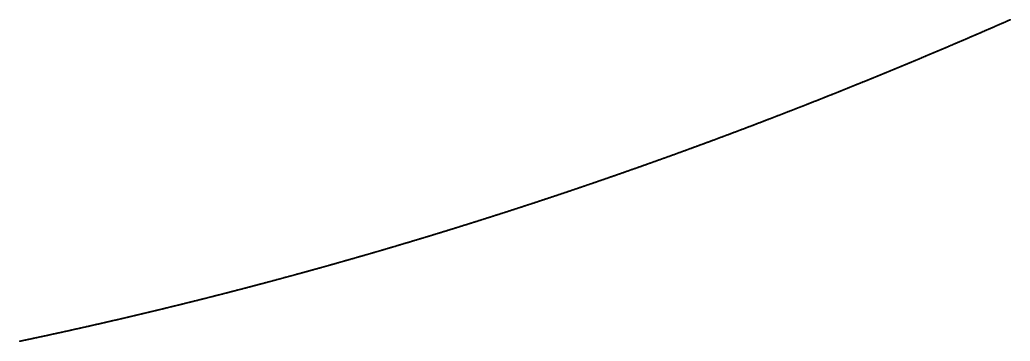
# Model space of a CAD drawing. Header units: metres. Extents: x 0 to 360, y 0 to 49.
# Drawn here: x 90 to 112.49, y 2.52 to 9.83 of the extents above; entities that cross this region are included whole.
import ezdxf

# ---------------------------------------------------------------- set-up
doc = ezdxf.new("R2010")
doc.units = ezdxf.units.M

msp = doc.modelspace()

# ---------------------------------------------------------------- linework, layer by layer
for p in [(112.133, 9.674), (112.142, 9.678), (112.151, 9.682), (112.16, 9.686), (112.169, 9.69), (112.178, 9.694), (112.187, 9.698), (112.196, 9.702), (112.205, 9.706), (112.213, 9.709), (112.222, 9.713), (112.231, 9.717), (112.24, 9.721), (112.249, 9.725), (112.258, 9.729), (112.267, 9.733), (112.276, 9.737), (112.285, 9.741), (112.294, 9.745), (112.303, 9.749), (112.312, 9.753), (112.321, 9.757), (112.33, 9.76), (112.339, 9.764), (112.348, 9.768), (112.357, 9.772), (112.366, 9.776), (112.375, 9.78), (112.384, 9.784), (112.393, 9.788), (112.402, 9.792), (112.411, 9.796), (112.419, 9.8), (112.428, 9.804), (112.437, 9.808), (112.446, 9.812), (112.455, 9.816), (112.464, 9.819), (112.473, 9.823), (112.482, 9.827), (112.491, 9.831), (111.611, 9.448), (111.62, 9.452), (111.629, 9.455), (111.638, 9.459), (111.647, 9.463), (111.656, 9.467), (111.665, 9.471), (111.674, 9.475), (111.683, 9.479), (111.692, 9.483), (111.701, 9.487), (111.71, 9.49), (111.719, 9.494), (111.728, 9.498), (111.737, 9.502), (111.746, 9.506), (111.755, 9.51), (111.764, 9.514), (111.773, 9.518), (111.782, 9.522), (111.791, 9.526), (111.8, 9.529), (111.809, 9.533), (111.818, 9.537), (111.827, 9.541), (111.836, 9.545), (111.845, 9.549), (111.854, 9.553), (111.863, 9.557), (111.872, 9.561), (111.881, 9.565), (111.89, 9.568), (111.899, 9.572), (111.908, 9.576), (111.917, 9.58), (111.926, 9.584), (111.935, 9.588), (111.944, 9.592), (111.953, 9.596), (111.962, 9.6), (111.971, 9.604), (111.98, 9.608), (111.989, 9.611), (111.998, 9.615), (112.007, 9.619), (112.016, 9.623), (112.025, 9.627), (112.034, 9.631), (112.043, 9.635), (112.052, 9.639), (112.061, 9.643), (112.07, 9.647), (112.079, 9.651), (112.088, 9.655), (112.097, 9.658), (112.106, 9.662), (112.115, 9.666), (112.124, 9.67), (111.087, 9.223), (111.096, 9.227), (111.105, 9.23), (111.114, 9.234), (111.123, 9.238), (111.132, 9.242), (111.141, 9.246), (111.15, 9.25), (111.159, 9.254), (111.168, 9.257), (111.177, 9.261), (111.186, 9.265), (111.195, 9.269), (111.204, 9.273), (111.213, 9.277), (111.223, 9.281), (111.232, 9.285), (111.241, 9.288), (111.25, 9.292), (111.259, 9.296), (111.268, 9.3), (111.277, 9.304), (111.286, 9.308), (111.295, 9.312), (111.304, 9.316), (111.313, 9.319), (111.322, 9.323), (111.331, 9.327), (111.34, 9.331), (111.349, 9.335), (111.358, 9.339), (111.367, 9.343), (111.376, 9.347), (111.385, 9.35), (111.394, 9.354), (111.403, 9.358), (111.412, 9.362), (111.421, 9.366), (111.431, 9.37), (111.44, 9.374), (111.449, 9.378), (111.458, 9.382), (111.467, 9.385), (111.476, 9.389), (111.485, 9.393), (111.494, 9.397), (111.503, 9.401), (111.512, 9.405), (111.521, 9.409), (111.53, 9.413), (111.539, 9.416), (111.548, 9.42), (111.557, 9.424), (111.566, 9.428), (111.575, 9.432), (111.584, 9.436), (111.593, 9.44), (111.602, 9.444), (110.56, 8.999), (110.569, 9.003), (110.578, 9.007), (110.587, 9.011), (110.596, 9.015), (110.605, 9.019), (110.614, 9.022), (110.623, 9.026), (110.632, 9.03), (110.642, 9.034), (110.651, 9.038), (110.66, 9.042), (110.669, 9.045), (110.678, 9.049), (110.687, 9.053), (110.696, 9.057), (110.705, 9.061), (110.714, 9.065), (110.723, 9.068), (110.733, 9.072), (110.742, 9.076), (110.751, 9.08), (110.76, 9.084), (110.769, 9.088), (110.778, 9.092), (110.787, 9.095), (110.796, 9.099), (110.805, 9.103), (110.814, 9.107), (110.823, 9.111), (110.833, 9.115), (110.842, 9.118), (110.851, 9.122), (110.86, 9.126), (110.869, 9.13), (110.878, 9.134), (110.887, 9.138), (110.896, 9.142), (110.905, 9.145), (110.914, 9.149), (110.923, 9.153), (110.932, 9.157), (110.942, 9.161), (110.951, 9.165), (110.96, 9.169), (110.969, 9.172), (110.978, 9.176), (110.987, 9.18), (110.996, 9.184), (111.005, 9.188), (111.014, 9.192), (111.023, 9.196), (111.032, 9.199), (111.041, 9.203), (111.05, 9.207), (111.059, 9.211), (111.069, 9.215), (111.078, 9.219), (110.021, 8.774), (110.03, 8.778), (110.039, 8.781), (110.048, 8.785), (110.057, 8.789), (110.066, 8.793), (110.076, 8.797), (110.085, 8.801), (110.094, 8.804), (110.103, 8.808), (110.112, 8.812), (110.121, 8.816), (110.13, 8.82), (110.14, 8.823), (110.149, 8.827), (110.158, 8.831), (110.167, 8.835), (110.176, 8.839), (110.185, 8.842), (110.194, 8.846), (110.204, 8.85), (110.213, 8.854), (110.222, 8.858), (110.231, 8.862), (110.24, 8.865), (110.249, 8.869), (110.258, 8.873), (110.268, 8.877), (110.277, 8.881), (110.286, 8.884), (110.295, 8.888), (110.304, 8.892), (110.313, 8.896), (110.322, 8.9), (110.332, 8.904), (110.341, 8.907), (110.35, 8.911), (110.359, 8.915), (110.368, 8.919), (110.377, 8.923), (110.386, 8.927), (110.395, 8.93), (110.405, 8.934), (110.414, 8.938), (110.423, 8.942), (110.432, 8.946), (110.441, 8.949), (110.45, 8.953), (110.459, 8.957), (110.468, 8.961), (110.478, 8.965), (110.487, 8.969), (110.496, 8.972), (110.505, 8.976), (110.514, 8.98), (110.523, 8.984), (110.532, 8.988), (110.541, 8.992), (110.55, 8.995), (109.479, 8.55), (109.488, 8.554), (109.497, 8.558), (109.506, 8.562), (109.516, 8.565), (109.525, 8.569), (109.534, 8.573), (109.543, 8.577), (109.552, 8.58), (109.562, 8.584), (109.571, 8.588), (109.58, 8.592), (109.589, 8.596), (109.598, 8.599), (109.608, 8.603), (109.617, 8.607), (109.626, 8.611), (109.635, 8.614), (109.644, 8.618), (109.654, 8.622), (109.663, 8.626), (109.672, 8.63), (109.681, 8.633), (109.69, 8.637), (109.7, 8.641), (109.709, 8.645), (109.718, 8.649), (109.727, 8.652), (109.736, 8.656), (109.746, 8.66), (109.755, 8.664), (109.764, 8.667), (109.773, 8.671), (109.782, 8.675), (109.791, 8.679), (109.801, 8.683), (109.81, 8.686), (109.819, 8.69), (109.828, 8.694), (109.837, 8.698), (109.846, 8.702), (109.856, 8.705), (109.865, 8.709), (109.874, 8.713), (109.883, 8.717), (109.892, 8.721), (109.902, 8.724), (109.911, 8.728), (109.92, 8.732), (109.929, 8.736), (109.938, 8.74), (109.947, 8.743), (109.957, 8.747), (109.966, 8.751), (109.975, 8.755), (109.984, 8.759), (109.993, 8.762), (110.002, 8.766), (110.011, 8.77), (108.925, 8.325), (108.934, 8.328), (108.944, 8.332), (108.953, 8.336), (108.962, 8.34), (108.971, 8.343), (108.981, 8.347), (108.99, 8.351), (108.999, 8.355), (109.008, 8.358), (109.018, 8.362), (109.027, 8.366), (109.036, 8.37), (109.045, 8.373), (109.055, 8.377), (109.064, 8.381), (109.073, 8.385), (109.082, 8.388), (109.091, 8.392), (109.101, 8.396), (109.11, 8.4), (109.119, 8.403), (109.128, 8.407), (109.138, 8.411), (109.147, 8.415), (109.156, 8.418), (109.165, 8.422), (109.175, 8.426), (109.184, 8.43), (109.193, 8.433), (109.202, 8.437), (109.212, 8.441), (109.221, 8.445), (109.23, 8.448), (109.239, 8.452), (109.248, 8.456), (109.258, 8.46), (109.267, 8.463), (109.276, 8.467), (109.285, 8.471), (109.295, 8.475), (109.304, 8.479), (109.313, 8.482), (109.322, 8.486), (109.331, 8.49), (109.341, 8.494), (109.35, 8.497), (109.359, 8.501), (109.368, 8.505), (109.378, 8.509), (109.387, 8.512), (109.396, 8.516), (109.405, 8.52), (109.414, 8.524), (109.424, 8.528), (109.433, 8.531), (109.442, 8.535), (109.451, 8.539), (109.46, 8.543), (109.47, 8.546), (108.368, 8.101), (108.377, 8.105), (108.387, 8.108), (108.396, 8.112), (108.405, 8.116), (108.415, 8.119), (108.424, 8.123), (108.433, 8.127), (108.443, 8.131), (108.452, 8.134), (108.461, 8.138), (108.47, 8.142), (108.48, 8.146), (108.489, 8.149), (108.498, 8.153), (108.508, 8.157), (108.517, 8.16), (108.526, 8.164), (108.536, 8.168), (108.545, 8.172), (108.554, 8.175), (108.563, 8.179), (108.573, 8.183), (108.582, 8.186), (108.591, 8.19), (108.601, 8.194), (108.61, 8.198), (108.619, 8.201), (108.628, 8.205), (108.638, 8.209), (108.647, 8.213), (108.656, 8.216), (108.666, 8.22), (108.675, 8.224), (108.684, 8.227), (108.693, 8.231), (108.703, 8.235), (108.712, 8.239), (108.721, 8.242), (108.73, 8.246), (108.74, 8.25), (108.749, 8.254), (108.758, 8.257), (108.768, 8.261), (108.777, 8.265), (108.786, 8.268), (108.795, 8.272), (108.805, 8.276), (108.814, 8.28), (108.823, 8.283), (108.832, 8.287), (108.842, 8.291), (108.851, 8.295), (108.86, 8.298), (108.869, 8.302), (108.879, 8.306), (108.888, 8.31), (108.897, 8.313), (108.906, 8.317), (108.916, 8.321), (107.799, 7.876), (107.808, 7.879), (107.818, 7.883), (107.827, 7.887), (107.836, 7.89), (107.846, 7.894), (107.855, 7.898), (107.864, 7.901), (107.874, 7.905), (107.883, 7.909), (107.893, 7.912), (107.902, 7.916), (107.911, 7.92), (107.921, 7.923), (107.93, 7.927), (107.939, 7.931), (107.949, 7.935), (107.958, 7.938), (107.967, 7.942), (107.977, 7.946), (107.986, 7.949), (107.995, 7.953), (108.005, 7.957), (108.014, 7.96), (108.023, 7.964), (108.033, 7.968), (108.042, 7.971), (108.051, 7.975), (108.061, 7.979), (108.07, 7.982), (108.079, 7.986), (108.089, 7.99), (108.098, 7.994), (108.107, 7.997), (108.117, 8.001), (108.126, 8.005), (108.135, 8.008), (108.145, 8.012), (108.154, 8.016), (108.163, 8.019), (108.173, 8.023), (108.182, 8.027), (108.191, 8.031), (108.201, 8.034), (108.21, 8.038), (108.219, 8.042), (108.229, 8.045), (108.238, 8.049), (108.247, 8.053), (108.256, 8.056), (108.266, 8.06), (108.275, 8.064), (108.284, 8.068), (108.294, 8.071), (108.303, 8.075), (108.312, 8.079), (108.322, 8.082), (108.331, 8.086), (108.34, 8.09), (108.35, 8.094), (108.359, 8.097), (107.217, 7.649), (107.227, 7.652), (107.236, 7.656), (107.246, 7.66), (107.255, 7.663), (107.264, 7.667), (107.274, 7.671), (107.283, 7.674), (107.293, 7.678), (107.302, 7.682), (107.311, 7.685), (107.321, 7.689), (107.33, 7.693), (107.34, 7.696), (107.349, 7.7), (107.358, 7.703), (107.368, 7.707), (107.377, 7.711), (107.387, 7.714), (107.396, 7.718), (107.405, 7.722), (107.415, 7.725), (107.424, 7.729), (107.434, 7.733), (107.443, 7.736), (107.452, 7.74), (107.462, 7.744), (107.471, 7.747), (107.48, 7.751), (107.49, 7.755), (107.499, 7.758), (107.509, 7.762), (107.518, 7.766), (107.527, 7.769), (107.537, 7.773), (107.546, 7.777), (107.555, 7.78), (107.565, 7.784), (107.574, 7.788), (107.584, 7.791), (107.593, 7.795), (107.602, 7.799), (107.612, 7.802), (107.621, 7.806), (107.63, 7.81), (107.64, 7.813), (107.649, 7.817), (107.659, 7.821), (107.668, 7.824), (107.677, 7.828), (107.687, 7.832), (107.696, 7.835), (107.705, 7.839), (107.715, 7.843), (107.724, 7.846), (107.734, 7.85), (107.743, 7.854), (107.752, 7.857), (107.762, 7.861), (107.771, 7.865), (107.78, 7.868), (107.79, 7.872), (106.632, 7.424), (106.642, 7.428), (106.651, 7.431), (106.661, 7.435), (106.67, 7.439), (106.68, 7.442), (106.689, 7.446), (106.699, 7.45), (106.708, 7.453), (106.718, 7.457), (106.727, 7.46), (106.736, 7.464), (106.746, 7.468), (106.755, 7.471), (106.765, 7.475), (106.774, 7.478), (106.784, 7.482), (106.793, 7.486), (106.803, 7.489), (106.812, 7.493), (106.822, 7.496), (106.831, 7.5), (106.84, 7.504), (106.85, 7.507), (106.859, 7.511), (106.869, 7.515), (106.878, 7.518), (106.888, 7.522), (106.897, 7.525), (106.906, 7.529), (106.916, 7.533), (106.925, 7.536), (106.935, 7.54), (106.944, 7.544), (106.954, 7.547), (106.963, 7.551), (106.972, 7.554), (106.982, 7.558), (106.991, 7.562), (107.001, 7.565), (107.01, 7.569), (107.02, 7.573), (107.029, 7.576), (107.038, 7.58), (107.048, 7.583), (107.057, 7.587), (107.067, 7.591), (107.076, 7.594), (107.086, 7.598), (107.095, 7.602), (107.104, 7.605), (107.114, 7.609), (107.123, 7.612), (107.133, 7.616), (107.142, 7.62), (107.151, 7.623), (107.161, 7.627), (107.17, 7.631), (107.18, 7.634), (107.189, 7.638), (107.199, 7.642), (107.208, 7.645), (106.035, 7.198), (106.044, 7.202), (106.054, 7.206), (106.063, 7.209), (106.073, 7.213), (106.082, 7.216), (106.092, 7.22), (106.101, 7.223), (106.111, 7.227), (106.12, 7.231), (106.13, 7.234), (106.139, 7.238), (106.149, 7.241), (106.158, 7.245), (106.168, 7.248), (106.177, 7.252), (106.187, 7.256), (106.196, 7.259), (106.206, 7.263), (106.215, 7.266), (106.225, 7.27), (106.234, 7.273), (106.244, 7.277), (106.253, 7.281), (106.263, 7.284), (106.272, 7.288), (106.282, 7.291), (106.291, 7.295), (106.301, 7.299), (106.31, 7.302), (106.32, 7.306), (106.329, 7.309), (106.339, 7.313), (106.348, 7.316), (106.358, 7.32), (106.367, 7.324), (106.377, 7.327), (106.386, 7.331), (106.396, 7.334), (106.405, 7.338), (106.415, 7.342), (106.424, 7.345), (106.434, 7.349), (106.443, 7.352), (106.453, 7.356), (106.462, 7.36), (106.472, 7.363), (106.481, 7.367), (106.49, 7.37), (106.5, 7.374), (106.509, 7.377), (106.519, 7.381), (106.528, 7.385), (106.538, 7.388), (106.547, 7.392), (106.557, 7.395), (106.566, 7.399), (106.576, 7.403), (106.585, 7.406), (106.595, 7.41), (106.604, 7.413), (106.614, 7.417), (106.623, 7.421), (105.434, 6.975), (105.443, 6.979), (105.453, 6.982), (105.463, 6.986), (105.472, 6.989), (105.482, 6.993), (105.491, 6.996), (105.501, 7), (105.51, 7.003), (105.52, 7.007), (105.53, 7.01), (105.539, 7.014), (105.549, 7.018), (105.558, 7.021), (105.568, 7.025), (105.577, 7.028), (105.587, 7.032), (105.596, 7.035), (105.606, 7.039), (105.615, 7.042), (105.625, 7.046), (105.635, 7.049), (105.644, 7.053), (105.654, 7.056), (105.663, 7.06), (105.673, 7.063), (105.682, 7.067), (105.692, 7.071), (105.701, 7.074), (105.711, 7.078), (105.72, 7.081), (105.73, 7.085), (105.74, 7.088), (105.749, 7.092), (105.759, 7.095), (105.768, 7.099), (105.778, 7.102), (105.787, 7.106), (105.797, 7.11), (105.806, 7.113), (105.816, 7.117), (105.825, 7.12), (105.835, 7.124), (105.844, 7.127), (105.854, 7.131), (105.863, 7.134), (105.873, 7.138), (105.883, 7.142), (105.892, 7.145), (105.902, 7.149), (105.911, 7.152), (105.921, 7.156), (105.93, 7.159), (105.94, 7.163), (105.949, 7.166), (105.959, 7.17), (105.968, 7.174), (105.978, 7.177), (105.987, 7.181), (105.997, 7.184), (106.006, 7.188), (106.016, 7.191), (106.025, 7.195), (104.82, 6.751), (104.83, 6.754), (104.839, 6.758), (104.849, 6.761), (104.858, 6.765), (104.868, 6.768), (104.878, 6.772), (104.887, 6.775), (104.897, 6.779), (104.906, 6.782), (104.916, 6.786), (104.926, 6.789), (104.935, 6.793), (104.945, 6.796), (104.955, 6.8), (104.964, 6.803), (104.974, 6.807), (104.983, 6.81), (104.993, 6.814), (105.003, 6.817), (105.012, 6.821), (105.022, 6.824), (105.031, 6.828), (105.041, 6.831), (105.051, 6.835), (105.06, 6.838), (105.07, 6.842), (105.079, 6.845), (105.089, 6.849), (105.099, 6.852), (105.108, 6.856), (105.118, 6.859), (105.127, 6.863), (105.137, 6.866), (105.147, 6.87), (105.156, 6.873), (105.166, 6.877), (105.175, 6.88), (105.185, 6.884), (105.194, 6.887), (105.204, 6.891), (105.214, 6.894), (105.223, 6.898), (105.233, 6.901), (105.242, 6.905), (105.252, 6.908), (105.262, 6.912), (105.271, 6.915), (105.281, 6.919), (105.29, 6.922), (105.3, 6.926), (105.309, 6.929), (105.319, 6.933), (105.329, 6.936), (105.338, 6.94), (105.348, 6.943), (105.357, 6.947), (105.367, 6.951), (105.376, 6.954), (105.386, 6.958), (105.396, 6.961), (105.405, 6.965), (105.415, 6.968), (105.424, 6.972), (104.193, 6.526), (104.203, 6.529), (104.212, 6.533), (104.222, 6.536), (104.232, 6.54), (104.241, 6.543), (104.251, 6.547), (104.261, 6.55), (104.27, 6.553), (104.28, 6.557), (104.29, 6.56), (104.299, 6.564), (104.309, 6.567), (104.319, 6.571), (104.328, 6.574), (104.338, 6.578), (104.348, 6.581), (104.357, 6.584), (104.367, 6.588), (104.377, 6.591), (104.386, 6.595), (104.396, 6.598), (104.405, 6.602), (104.415, 6.605), (104.425, 6.609), (104.434, 6.612), (104.444, 6.616), (104.454, 6.619), (104.463, 6.622), (104.473, 6.626), (104.483, 6.629), (104.492, 6.633), (104.502, 6.636), (104.512, 6.64), (104.521, 6.643), (104.531, 6.647), (104.541, 6.65), (104.55, 6.654), (104.56, 6.657), (104.57, 6.661), (104.579, 6.664), (104.589, 6.667), (104.598, 6.671), (104.608, 6.674), (104.618, 6.678), (104.627, 6.681), (104.637, 6.685), (104.647, 6.688), (104.656, 6.692), (104.666, 6.695), (104.676, 6.699), (104.685, 6.702), (104.695, 6.706), (104.704, 6.709), (104.714, 6.713), (104.724, 6.716), (104.733, 6.72), (104.743, 6.723), (104.753, 6.727), (104.762, 6.73), (104.772, 6.733), (104.781, 6.737), (104.791, 6.74), (104.801, 6.744), (104.81, 6.747), (103.552, 6.3), (103.562, 6.304), (103.572, 6.307), (103.582, 6.31), (103.591, 6.314), (103.601, 6.317), (103.611, 6.321), (103.621, 6.324), (103.63, 6.327), (103.64, 6.331), (103.65, 6.334), (103.659, 6.338), (103.669, 6.341), (103.679, 6.344), (103.689, 6.348), (103.698, 6.351), (103.708, 6.355), (103.718, 6.358), (103.727, 6.361), (103.737, 6.365), (103.747, 6.368), (103.757, 6.372), (103.766, 6.375), (103.776, 6.379), (103.786, 6.382), (103.795, 6.385), (103.805, 6.389), (103.815, 6.392), (103.825, 6.396), (103.834, 6.399), (103.844, 6.402), (103.854, 6.406), (103.863, 6.409), (103.873, 6.413), (103.883, 6.416), (103.892, 6.42), (103.902, 6.423), (103.912, 6.426), (103.922, 6.43), (103.931, 6.433), (103.941, 6.437), (103.951, 6.44), (103.96, 6.443), (103.97, 6.447), (103.98, 6.45), (103.989, 6.454), (103.999, 6.457), (104.009, 6.461), (104.019, 6.464), (104.028, 6.467), (104.038, 6.471), (104.048, 6.474), (104.057, 6.478), (104.067, 6.481), (104.077, 6.485), (104.086, 6.488), (104.096, 6.491), (104.106, 6.495), (104.115, 6.498), (104.125, 6.502), (104.135, 6.505), (104.144, 6.509), (104.154, 6.512), (104.164, 6.516), (104.173, 6.519), (104.183, 6.522), (102.898, 6.074), (102.908, 6.078), (102.918, 6.081), (102.928, 6.084), (102.938, 6.088), (102.947, 6.091), (102.957, 6.094), (102.967, 6.098), (102.977, 6.101), (102.987, 6.104), (102.996, 6.108), (103.006, 6.111), (103.016, 6.115), (103.026, 6.118), (103.035, 6.121), (103.045, 6.125), (103.055, 6.128), (103.065, 6.131), (103.075, 6.135), (103.084, 6.138), (103.094, 6.141), (103.104, 6.145), (103.114, 6.148), (103.123, 6.152), (103.133, 6.155), (103.143, 6.158), (103.153, 6.162), (103.162, 6.165), (103.172, 6.168), (103.182, 6.172), (103.192, 6.175), (103.202, 6.178), (103.211, 6.182), (103.221, 6.185), (103.231, 6.189), (103.241, 6.192), (103.25, 6.195), (103.26, 6.199), (103.27, 6.202), (103.28, 6.205), (103.289, 6.209), (103.299, 6.212), (103.309, 6.216), (103.319, 6.219), (103.328, 6.222), (103.338, 6.226), (103.348, 6.229), (103.358, 6.232), (103.367, 6.236), (103.377, 6.239), (103.387, 6.243), (103.397, 6.246), (103.406, 6.249), (103.416, 6.253), (103.426, 6.256), (103.436, 6.26), (103.445, 6.263), (103.455, 6.266), (103.465, 6.27), (103.475, 6.273), (103.484, 6.276), (103.494, 6.28), (103.504, 6.283), (103.513, 6.287), (103.523, 6.29), (103.533, 6.293), (103.543, 6.297), (102.241, 5.851), (102.251, 5.855), (102.26, 5.858), (102.27, 5.861), (102.28, 5.865), (102.29, 5.868), (102.3, 5.871), (102.31, 5.875), (102.319, 5.878), (102.329, 5.881), (102.339, 5.885), (102.349, 5.888), (102.359, 5.891), (102.369, 5.894), (102.378, 5.898), (102.388, 5.901), (102.398, 5.904), (102.408, 5.908), (102.418, 5.911), (102.428, 5.914), (102.437, 5.918), (102.447, 5.921), (102.457, 5.924), (102.467, 5.928), (102.477, 5.931), (102.487, 5.934), (102.496, 5.938), (102.506, 5.941), (102.516, 5.944), (102.526, 5.948), (102.536, 5.951), (102.546, 5.954), (102.555, 5.958), (102.565, 5.961), (102.575, 5.964), (102.585, 5.967), (102.595, 5.971), (102.604, 5.974), (102.614, 5.977), (102.624, 5.981), (102.634, 5.984), (102.644, 5.987), (102.653, 5.991), (102.663, 5.994), (102.673, 5.997), (102.683, 6.001), (102.693, 6.004), (102.703, 6.007), (102.712, 6.011), (102.722, 6.014), (102.732, 6.017), (102.742, 6.021), (102.752, 6.024), (102.761, 6.027), (102.771, 6.031), (102.781, 6.034), (102.791, 6.037), (102.801, 6.041), (102.81, 6.044), (102.82, 6.048), (102.83, 6.051), (102.84, 6.054), (102.85, 6.058), (102.859, 6.061), (102.869, 6.064), (102.879, 6.068), (102.889, 6.071), (101.559, 5.625), (101.569, 5.629), (101.579, 5.632), (101.589, 5.635), (101.599, 5.638), (101.609, 5.642), (101.619, 5.645), (101.629, 5.648), (101.638, 5.651), (101.648, 5.655), (101.658, 5.658), (101.668, 5.661), (101.678, 5.664), (101.688, 5.668), (101.698, 5.671), (101.708, 5.674), (101.718, 5.678), (101.728, 5.681), (101.737, 5.684), (101.747, 5.687), (101.757, 5.691), (101.767, 5.694), (101.777, 5.697), (101.787, 5.7), (101.797, 5.704), (101.807, 5.707), (101.817, 5.71), (101.826, 5.713), (101.836, 5.717), (101.846, 5.72), (101.856, 5.723), (101.866, 5.727), (101.876, 5.73), (101.886, 5.733), (101.896, 5.736), (101.905, 5.74), (101.915, 5.743), (101.925, 5.746), (101.935, 5.749), (101.945, 5.753), (101.955, 5.756), (101.965, 5.759), (101.975, 5.763), (101.984, 5.766), (101.994, 5.769), (102.004, 5.772), (102.014, 5.776), (102.024, 5.779), (102.034, 5.782), (102.044, 5.786), (102.053, 5.789), (102.063, 5.792), (102.073, 5.795), (102.083, 5.799), (102.093, 5.802), (102.103, 5.805), (102.113, 5.809), (102.122, 5.812), (102.132, 5.815), (102.142, 5.819), (102.152, 5.822), (102.162, 5.825), (102.172, 5.828), (102.182, 5.832), (102.191, 5.835), (102.201, 5.838), (102.211, 5.842), (102.221, 5.845), (102.231, 5.848), (100.864, 5.4), (100.874, 5.403), (100.884, 5.406), (100.894, 5.409), (100.904, 5.412), (100.914, 5.416), (100.924, 5.419), (100.934, 5.422), (100.944, 5.425), (100.953, 5.429), (100.963, 5.432), (100.973, 5.435), (100.983, 5.438), (100.993, 5.441), (101.003, 5.445), (101.013, 5.448), (101.023, 5.451), (101.033, 5.454), (101.043, 5.457), (101.053, 5.461), (101.063, 5.464), (101.073, 5.467), (101.083, 5.47), (101.093, 5.473), (101.103, 5.477), (101.113, 5.48), (101.123, 5.483), (101.133, 5.486), (101.143, 5.49), (101.152, 5.493), (101.162, 5.496), (101.172, 5.499), (101.182, 5.502), (101.192, 5.506), (101.202, 5.509), (101.212, 5.512), (101.222, 5.515), (101.232, 5.519), (101.242, 5.522), (101.252, 5.525), (101.262, 5.528), (101.272, 5.531), (101.282, 5.535), (101.292, 5.538), (101.301, 5.541), (101.311, 5.544), (101.321, 5.548), (101.331, 5.551), (101.341, 5.554), (101.351, 5.557), (101.361, 5.561), (101.371, 5.564), (101.381, 5.567), (101.391, 5.57), (101.401, 5.574), (101.411, 5.577), (101.421, 5.58), (101.43, 5.583), (101.44, 5.586), (101.45, 5.59), (101.46, 5.593), (101.47, 5.596), (101.48, 5.599), (101.49, 5.603), (101.5, 5.606), (101.51, 5.609), (101.52, 5.612), (101.53, 5.616), (101.539, 5.619), (101.549, 5.622), (100.154, 5.174), (100.164, 5.178), (100.174, 5.181), (100.184, 5.184), (100.194, 5.187), (100.204, 5.19), (100.214, 5.193), (100.224, 5.197), (100.234, 5.2), (100.244, 5.203), (100.254, 5.206), (100.264, 5.209), (100.274, 5.212), (100.284, 5.215), (100.294, 5.219), (100.304, 5.222), (100.314, 5.225), (100.324, 5.228), (100.334, 5.231), (100.344, 5.234), (100.354, 5.238), (100.365, 5.241), (100.375, 5.244), (100.385, 5.247), (100.395, 5.25), (100.405, 5.253), (100.415, 5.257), (100.425, 5.26), (100.435, 5.263), (100.445, 5.266), (100.455, 5.269), (100.465, 5.272), (100.475, 5.276), (100.485, 5.279), (100.495, 5.282), (100.505, 5.285), (100.515, 5.288), (100.525, 5.291), (100.535, 5.295), (100.545, 5.298), (100.554, 5.301), (100.564, 5.304), (100.574, 5.307), (100.584, 5.31), (100.594, 5.314), (100.604, 5.317), (100.614, 5.32), (100.624, 5.323), (100.634, 5.326), (100.644, 5.329), (100.654, 5.333), (100.664, 5.336), (100.674, 5.339), (100.684, 5.342), (100.694, 5.345), (100.704, 5.349), (100.714, 5.352), (100.724, 5.355), (100.734, 5.358), (100.744, 5.361), (100.754, 5.365), (100.764, 5.368), (100.774, 5.371), (100.784, 5.374), (100.794, 5.377), (100.804, 5.381), (100.814, 5.384), (100.824, 5.387), (100.834, 5.39), (100.844, 5.393), (100.854, 5.396), (99.43, 4.95), (99.44, 4.953), (99.45, 4.956), (99.46, 4.959), (99.47, 4.962), (99.481, 4.966), (99.491, 4.969), (99.501, 4.972), (99.511, 4.975), (99.521, 4.978), (99.531, 4.981), (99.541, 4.984), (99.551, 4.987), (99.561, 4.99), (99.571, 4.993), (99.581, 4.997), (99.591, 5), (99.601, 5.003), (99.612, 5.006), (99.622, 5.009), (99.632, 5.012), (99.642, 5.015), (99.652, 5.018), (99.662, 5.021), (99.672, 5.024), (99.682, 5.028), (99.692, 5.031), (99.702, 5.034), (99.712, 5.037), (99.722, 5.04), (99.732, 5.043), (99.742, 5.046), (99.752, 5.049), (99.763, 5.052), (99.773, 5.056), (99.783, 5.059), (99.793, 5.062), (99.803, 5.065), (99.813, 5.068), (99.823, 5.071), (99.833, 5.074), (99.843, 5.077), (99.853, 5.081), (99.863, 5.084), (99.873, 5.087), (99.883, 5.09), (99.893, 5.093), (99.903, 5.096), (99.913, 5.099), (99.923, 5.102), (99.933, 5.106), (99.943, 5.109), (99.953, 5.112), (99.964, 5.115), (99.974, 5.118), (99.984, 5.121), (99.994, 5.124), (100.004, 5.127), (100.014, 5.131), (100.024, 5.134), (100.034, 5.137), (100.044, 5.14), (100.054, 5.143), (100.064, 5.146), (100.074, 5.149), (100.084, 5.153), (100.094, 5.156), (100.104, 5.159), (100.114, 5.162), (100.124, 5.165), (100.134, 5.168), (100.144, 5.171), (98.681, 4.724), (98.692, 4.727), (98.702, 4.73), (98.712, 4.733), (98.722, 4.736), (98.732, 4.739), (98.742, 4.742), (98.752, 4.745), (98.763, 4.748), (98.773, 4.751), (98.783, 4.754), (98.793, 4.757), (98.803, 4.76), (98.813, 4.763), (98.823, 4.766), (98.834, 4.769), (98.844, 4.772), (98.854, 4.775), (98.864, 4.778), (98.874, 4.781), (98.884, 4.785), (98.894, 4.788), (98.904, 4.791), (98.915, 4.794), (98.925, 4.797), (98.935, 4.8), (98.945, 4.803), (98.955, 4.806), (98.965, 4.809), (98.975, 4.812), (98.985, 4.815), (98.996, 4.818), (99.006, 4.821), (99.016, 4.824), (99.026, 4.827), (99.036, 4.83), (99.046, 4.833), (99.056, 4.836), (99.066, 4.839), (99.077, 4.843), (99.087, 4.846), (99.097, 4.849), (99.107, 4.852), (99.117, 4.855), (99.127, 4.858), (99.137, 4.861), (99.147, 4.864), (99.157, 4.867), (99.168, 4.87), (99.178, 4.873), (99.188, 4.876), (99.198, 4.879), (99.208, 4.882), (99.218, 4.885), (99.228, 4.889), (99.238, 4.892), (99.248, 4.895), (99.259, 4.898), (99.269, 4.901), (99.279, 4.904), (99.289, 4.907), (99.299, 4.91), (99.309, 4.913), (99.319, 4.916), (99.329, 4.919), (99.339, 4.922), (99.349, 4.925), (99.359, 4.929), (99.37, 4.932), (99.38, 4.935), (99.39, 4.938), (99.4, 4.941), (99.41, 4.944), (99.42, 4.947), (97.918, 4.499), (97.928, 4.502), (97.938, 4.505), (97.948, 4.508), (97.959, 4.511), (97.969, 4.514), (97.979, 4.517), (97.989, 4.52), (97.999, 4.523), (98.01, 4.526), (98.02, 4.529), (98.03, 4.532), (98.04, 4.535), (98.05, 4.538), (98.061, 4.541), (98.071, 4.544), (98.081, 4.547), (98.091, 4.549), (98.101, 4.552), (98.112, 4.555), (98.122, 4.558), (98.132, 4.561), (98.142, 4.564), (98.152, 4.567), (98.163, 4.57), (98.173, 4.573), (98.183, 4.576), (98.193, 4.579), (98.203, 4.582), (98.214, 4.585), (98.224, 4.588), (98.234, 4.591), (98.244, 4.594), (98.254, 4.597), (98.265, 4.6), (98.275, 4.603), (98.285, 4.606), (98.295, 4.609), (98.305, 4.612), (98.315, 4.615), (98.326, 4.618), (98.336, 4.621), (98.346, 4.624), (98.356, 4.627), (98.366, 4.63), (98.377, 4.633), (98.387, 4.636), (98.397, 4.639), (98.407, 4.642), (98.417, 4.645), (98.427, 4.648), (98.438, 4.651), (98.448, 4.654), (98.458, 4.657), (98.468, 4.66), (98.478, 4.663), (98.488, 4.666), (98.499, 4.669), (98.509, 4.672), (98.519, 4.675), (98.529, 4.678), (98.539, 4.681), (98.549, 4.684), (98.56, 4.688), (98.57, 4.691), (98.58, 4.694), (98.59, 4.697), (98.6, 4.7), (98.61, 4.703), (98.62, 4.706), (98.631, 4.709), (98.641, 4.712), (98.651, 4.715), (98.661, 4.718), (98.671, 4.721), (97.139, 4.276), (97.15, 4.279), (97.16, 4.282), (97.17, 4.285), (97.18, 4.287), (97.191, 4.29), (97.201, 4.293), (97.211, 4.296), (97.221, 4.299), (97.232, 4.302), (97.242, 4.305), (97.252, 4.308), (97.262, 4.311), (97.273, 4.314), (97.283, 4.317), (97.293, 4.319), (97.304, 4.322), (97.314, 4.325), (97.324, 4.328), (97.334, 4.331), (97.345, 4.334), (97.355, 4.337), (97.365, 4.34), (97.375, 4.343), (97.386, 4.346), (97.396, 4.349), (97.406, 4.352), (97.416, 4.355), (97.427, 4.357), (97.437, 4.36), (97.447, 4.363), (97.457, 4.366), (97.468, 4.369), (97.478, 4.372), (97.488, 4.375), (97.498, 4.378), (97.509, 4.381), (97.519, 4.384), (97.529, 4.387), (97.539, 4.39), (97.55, 4.393), (97.56, 4.396), (97.57, 4.399), (97.58, 4.401), (97.591, 4.404), (97.601, 4.407), (97.611, 4.41), (97.621, 4.413), (97.632, 4.416), (97.642, 4.419), (97.652, 4.422), (97.662, 4.425), (97.672, 4.428), (97.683, 4.431), (97.693, 4.434), (97.703, 4.437), (97.713, 4.44), (97.724, 4.443), (97.734, 4.446), (97.744, 4.449), (97.754, 4.452), (97.765, 4.455), (97.775, 4.457), (97.785, 4.46), (97.795, 4.463), (97.805, 4.466), (97.816, 4.469), (97.826, 4.472), (97.836, 4.475), (97.846, 4.478), (97.857, 4.481), (97.867, 4.484), (97.877, 4.487), (97.887, 4.49), (97.897, 4.493), (97.908, 4.496), (96.325, 4.049), (96.335, 4.052), (96.345, 4.055), (96.356, 4.058), (96.366, 4.06), (96.377, 4.063), (96.387, 4.066), (96.397, 4.069), (96.408, 4.072), (96.418, 4.075), (96.428, 4.077), (96.439, 4.08), (96.449, 4.083), (96.459, 4.086), (96.47, 4.089), (96.48, 4.092), (96.49, 4.095), (96.5, 4.097), (96.511, 4.1), (96.521, 4.103), (96.531, 4.106), (96.542, 4.109), (96.552, 4.112), (96.562, 4.115), (96.573, 4.117), (96.583, 4.12), (96.593, 4.123), (96.604, 4.126), (96.614, 4.129), (96.624, 4.132), (96.635, 4.135), (96.645, 4.137), (96.655, 4.14), (96.666, 4.143), (96.676, 4.146), (96.686, 4.149), (96.697, 4.152), (96.707, 4.155), (96.717, 4.157), (96.728, 4.16), (96.738, 4.163), (96.748, 4.166), (96.758, 4.169), (96.769, 4.172), (96.779, 4.175), (96.789, 4.178), (96.8, 4.18), (96.81, 4.183), (96.82, 4.186), (96.831, 4.189), (96.841, 4.192), (96.851, 4.195), (96.861, 4.198), (96.872, 4.201), (96.882, 4.203), (96.892, 4.206), (96.903, 4.209), (96.913, 4.212), (96.923, 4.215), (96.934, 4.218), (96.944, 4.221), (96.954, 4.224), (96.964, 4.227), (96.975, 4.229), (96.985, 4.232), (96.995, 4.235), (97.006, 4.238), (97.016, 4.241), (97.026, 4.244), (97.036, 4.247), (97.047, 4.25), (97.057, 4.253), (97.067, 4.256), (97.078, 4.258), (97.088, 4.261), (97.098, 4.264), (97.108, 4.267), (97.119, 4.27), (97.129, 4.273), (95.495, 3.825), (95.505, 3.828), (95.516, 3.83), (95.526, 3.833), (95.536, 3.836), (95.547, 3.839), (95.557, 3.842), (95.568, 3.844), (95.578, 3.847), (95.588, 3.85), (95.599, 3.853), (95.609, 3.855), (95.62, 3.858), (95.63, 3.861), (95.64, 3.864), (95.651, 3.867), (95.661, 3.869), (95.672, 3.872), (95.682, 3.875), (95.692, 3.878), (95.703, 3.88), (95.713, 3.883), (95.724, 3.886), (95.734, 3.889), (95.744, 3.892), (95.755, 3.894), (95.765, 3.897), (95.776, 3.9), (95.786, 3.903), (95.796, 3.906), (95.807, 3.908), (95.817, 3.911), (95.827, 3.914), (95.838, 3.917), (95.848, 3.92), (95.859, 3.922), (95.869, 3.925), (95.879, 3.928), (95.89, 3.931), (95.9, 3.934), (95.91, 3.936), (95.921, 3.939), (95.931, 3.942), (95.942, 3.945), (95.952, 3.948), (95.962, 3.95), (95.973, 3.953), (95.983, 3.956), (95.993, 3.959), (96.004, 3.962), (96.014, 3.964), (96.025, 3.967), (96.035, 3.97), (96.045, 3.973), (96.056, 3.976), (96.066, 3.978), (96.076, 3.981), (96.087, 3.984), (96.097, 3.987), (96.107, 3.99), (96.118, 3.993), (96.128, 3.995), (96.139, 3.998), (96.149, 4.001), (96.159, 4.004), (96.17, 4.007), (96.18, 4.009), (96.19, 4.012), (96.201, 4.015), (96.211, 4.018), (96.221, 4.021), (96.232, 4.024), (96.242, 4.026), (96.252, 4.029), (96.263, 4.032), (96.273, 4.035), (96.283, 4.038), (96.294, 4.041), (96.304, 4.043), (96.314, 4.046), (94.639, 3.601), (94.649, 3.604), (94.66, 3.606), (94.67, 3.609), (94.681, 3.612), (94.691, 3.615), (94.701, 3.617), (94.712, 3.62), (94.722, 3.623), (94.733, 3.625), (94.743, 3.628), (94.754, 3.631), (94.764, 3.633), (94.775, 3.636), (94.785, 3.639), (94.796, 3.642), (94.806, 3.644), (94.817, 3.647), (94.827, 3.65), (94.837, 3.652), (94.848, 3.655), (94.858, 3.658), (94.869, 3.661), (94.879, 3.663), (94.89, 3.666), (94.9, 3.669), (94.911, 3.671), (94.921, 3.674), (94.932, 3.677), (94.942, 3.68), (94.952, 3.682), (94.963, 3.685), (94.973, 3.688), (94.984, 3.69), (94.994, 3.693), (95.005, 3.696), (95.015, 3.699), (95.026, 3.701), (95.036, 3.704), (95.047, 3.707), (95.057, 3.71), (95.067, 3.712), (95.078, 3.715), (95.088, 3.718), (95.099, 3.72), (95.109, 3.723), (95.12, 3.726), (95.13, 3.729), (95.14, 3.731), (95.151, 3.734), (95.161, 3.737), (95.172, 3.74), (95.182, 3.742), (95.193, 3.745), (95.203, 3.748), (95.213, 3.751), (95.224, 3.753), (95.234, 3.756), (95.245, 3.759), (95.255, 3.762), (95.266, 3.764), (95.276, 3.767), (95.286, 3.77), (95.297, 3.773), (95.307, 3.775), (95.318, 3.778), (95.328, 3.781), (95.339, 3.784), (95.349, 3.786), (95.359, 3.789), (95.37, 3.792), (95.38, 3.795), (95.391, 3.797), (95.401, 3.8), (95.412, 3.803), (95.422, 3.806), (95.432, 3.808), (95.443, 3.811), (95.453, 3.814), (95.464, 3.817), (95.474, 3.819), (95.484, 3.822), (93.745, 3.375), (93.756, 3.378), (93.766, 3.381), (93.777, 3.383), (93.788, 3.386), (93.798, 3.389), (93.809, 3.391), (93.819, 3.394), (93.83, 3.396), (93.84, 3.399), (93.851, 3.402), (93.861, 3.404), (93.872, 3.407), (93.882, 3.41), (93.893, 3.412), (93.903, 3.415), (93.914, 3.417), (93.924, 3.42), (93.935, 3.423), (93.946, 3.425), (93.956, 3.428), (93.967, 3.431), (93.977, 3.433), (93.988, 3.436), (93.998, 3.438), (94.009, 3.441), (94.019, 3.444), (94.03, 3.446), (94.04, 3.449), (94.051, 3.452), (94.061, 3.454), (94.072, 3.457), (94.082, 3.46), (94.093, 3.462), (94.103, 3.465), (94.114, 3.468), (94.124, 3.47), (94.135, 3.473), (94.145, 3.475), (94.156, 3.478), (94.166, 3.481), (94.177, 3.483), (94.187, 3.486), (94.198, 3.489), (94.208, 3.491), (94.219, 3.494), (94.229, 3.497), (94.24, 3.499), (94.251, 3.502), (94.261, 3.505), (94.272, 3.507), (94.282, 3.51), (94.293, 3.513), (94.303, 3.515), (94.314, 3.518), (94.324, 3.521), (94.335, 3.523), (94.345, 3.526), (94.356, 3.529), (94.366, 3.531), (94.376, 3.534), (94.387, 3.537), (94.397, 3.539), (94.408, 3.542), (94.418, 3.545), (94.429, 3.547), (94.439, 3.55), (94.45, 3.553), (94.46, 3.555), (94.471, 3.558), (94.481, 3.561), (94.492, 3.563), (94.502, 3.566), (94.513, 3.569), (94.523, 3.572), (94.534, 3.574), (94.544, 3.577), (94.555, 3.58), (94.565, 3.582), (94.576, 3.585), (94.586, 3.588), (94.597, 3.59), (94.607, 3.593), (94.618, 3.596), (94.628, 3.598), (92.825, 3.151), (92.836, 3.154), (92.846, 3.156), (92.857, 3.159), (92.868, 3.161), (92.878, 3.164), (92.889, 3.167), (92.899, 3.169), (92.91, 3.172), (92.921, 3.174), (92.931, 3.177), (92.942, 3.179), (92.952, 3.182), (92.963, 3.184), (92.974, 3.187), (92.984, 3.189), (92.995, 3.192), (93.005, 3.195), (93.016, 3.197), (93.027, 3.2), (93.037, 3.202), (93.048, 3.205), (93.058, 3.207), (93.069, 3.21), (93.08, 3.212), (93.09, 3.215), (93.101, 3.218), (93.111, 3.22), (93.122, 3.223), (93.133, 3.225), (93.143, 3.228), (93.154, 3.23), (93.164, 3.233), (93.175, 3.235), (93.185, 3.238), (93.196, 3.241), (93.207, 3.243), (93.217, 3.246), (93.228, 3.248), (93.238, 3.251), (93.249, 3.253), (93.26, 3.256), (93.27, 3.259), (93.281, 3.261), (93.291, 3.264), (93.302, 3.266), (93.312, 3.269), (93.323, 3.272), (93.334, 3.274), (93.344, 3.277), (93.355, 3.279), (93.365, 3.282), (93.376, 3.284), (93.386, 3.287), (93.397, 3.29), (93.408, 3.292), (93.418, 3.295), (93.429, 3.297), (93.439, 3.3), (93.45, 3.303), (93.46, 3.305), (93.471, 3.308), (93.482, 3.31), (93.492, 3.313), (93.503, 3.315), (93.513, 3.318), (93.524, 3.321), (93.534, 3.323), (93.545, 3.326), (93.555, 3.328), (93.566, 3.331), (93.577, 3.334), (93.587, 3.336), (93.598, 3.339), (93.608, 3.341), (93.619, 3.344), (93.629, 3.347), (93.64, 3.349), (93.65, 3.352), (93.661, 3.355), (93.672, 3.357), (93.682, 3.36), (93.693, 3.362), (93.703, 3.365), (93.714, 3.368), (93.724, 3.37), (93.735, 3.373), (91.856, 2.925), (91.867, 2.927), (91.878, 2.929), (91.888, 2.932), (91.899, 2.934), (91.91, 2.937), (91.92, 2.939), (91.931, 2.942), (91.942, 2.944), (91.952, 2.947), (91.963, 2.949), (91.974, 2.952), (91.984, 2.954), (91.995, 2.956), (92.006, 2.959), (92.016, 2.961), (92.027, 2.964), (92.038, 2.966), (92.048, 2.969), (92.059, 2.971), (92.07, 2.974), (92.08, 2.976), (92.091, 2.979), (92.102, 2.981), (92.112, 2.984), (92.123, 2.986), (92.134, 2.989), (92.144, 2.991), (92.155, 2.993), (92.166, 2.996), (92.176, 2.998), (92.187, 3.001), (92.198, 3.003), (92.208, 3.006), (92.219, 3.008), (92.23, 3.011), (92.24, 3.013), (92.251, 3.016), (92.262, 3.018), (92.272, 3.021), (92.283, 3.023), (92.294, 3.026), (92.304, 3.028), (92.315, 3.031), (92.325, 3.033), (92.336, 3.036), (92.347, 3.038), (92.357, 3.041), (92.368, 3.043), (92.379, 3.046), (92.389, 3.048), (92.4, 3.051), (92.411, 3.053), (92.421, 3.056), (92.432, 3.058), (92.443, 3.061), (92.453, 3.063), (92.464, 3.066), (92.474, 3.068), (92.485, 3.071), (92.496, 3.073), (92.506, 3.076), (92.517, 3.078), (92.528, 3.081), (92.538, 3.083), (92.549, 3.086), (92.56, 3.088), (92.57, 3.091), (92.581, 3.093), (92.591, 3.096), (92.602, 3.098), (92.613, 3.101), (92.623, 3.103), (92.634, 3.106), (92.645, 3.108), (92.655, 3.111), (92.666, 3.113), (92.676, 3.116), (92.687, 3.118), (92.698, 3.121), (92.708, 3.123), (92.719, 3.126), (92.73, 3.129), (92.74, 3.131), (92.751, 3.134), (92.761, 3.136), (92.772, 3.139), (92.783, 3.141), (92.793, 3.144), (92.804, 3.146), (92.815, 3.149), (90.859, 2.701), (90.87, 2.703), (90.881, 2.706), (90.892, 2.708), (90.902, 2.71), (90.913, 2.713), (90.924, 2.715), (90.935, 2.717), (90.945, 2.72), (90.956, 2.722), (90.967, 2.725), (90.978, 2.727), (90.988, 2.729), (90.999, 2.732), (91.01, 2.734), (91.021, 2.736), (91.031, 2.739), (91.042, 2.741), (91.053, 2.744), (91.064, 2.746), (91.074, 2.748), (91.085, 2.751), (91.096, 2.753), (91.107, 2.755), (91.117, 2.758), (91.128, 2.76), (91.139, 2.763), (91.149, 2.765), (91.16, 2.767), (91.171, 2.77), (91.182, 2.772), (91.192, 2.775), (91.203, 2.777), (91.214, 2.779), (91.225, 2.782), (91.235, 2.784), (91.246, 2.787), (91.257, 2.789), (91.268, 2.791), (91.278, 2.794), (91.289, 2.796), (91.3, 2.798), (91.31, 2.801), (91.321, 2.803), (91.332, 2.806), (91.343, 2.808), (91.353, 2.81), (91.364, 2.813), (91.375, 2.815), (91.385, 2.818), (91.396, 2.82), (91.407, 2.823), (91.418, 2.825), (91.428, 2.827), (91.439, 2.83), (91.45, 2.832), (91.46, 2.835), (91.471, 2.837), (91.482, 2.839), (91.493, 2.842), (91.503, 2.844), (91.514, 2.847), (91.525, 2.849), (91.535, 2.851), (91.546, 2.854), (91.557, 2.856), (91.567, 2.859), (91.578, 2.861), (91.589, 2.864), (91.6, 2.866), (91.61, 2.868), (91.621, 2.871), (91.632, 2.873), (91.642, 2.876), (91.653, 2.878), (91.664, 2.881), (91.674, 2.883), (91.685, 2.885), (91.696, 2.888), (91.707, 2.89), (91.717, 2.893), (91.728, 2.895), (91.739, 2.898), (91.749, 2.9), (91.76, 2.903), (91.771, 2.905), (91.781, 2.907), (91.792, 2.91), (91.803, 2.912), (91.813, 2.915), (91.824, 2.917), (91.835, 2.92), (91.846, 2.922), (89.997, 2.515), (90.008, 2.518), (90.018, 2.52), (90.029, 2.522), (90.04, 2.524), (90.051, 2.527), (90.062, 2.529), (90.072, 2.531), (90.083, 2.534), (90.094, 2.536), (90.105, 2.538), (90.116, 2.54), (90.126, 2.543), (90.137, 2.545), (90.148, 2.547), (90.159, 2.55), (90.17, 2.552), (90.18, 2.554), (90.191, 2.557), (90.202, 2.559), (90.213, 2.561), (90.224, 2.563), (90.234, 2.566), (90.245, 2.568), (90.256, 2.57), (90.267, 2.573), (90.278, 2.575), (90.288, 2.577), (90.299, 2.58), (90.31, 2.582), (90.321, 2.584), (90.332, 2.587), (90.342, 2.589), (90.353, 2.591), (90.364, 2.593), (90.375, 2.596), (90.386, 2.598), (90.396, 2.6), (90.407, 2.603), (90.418, 2.605), (90.429, 2.607), (90.439, 2.61), (90.45, 2.612), (90.461, 2.614), (90.472, 2.617), (90.483, 2.619), (90.493, 2.621), (90.504, 2.624), (90.515, 2.626), (90.526, 2.628), (90.536, 2.631), (90.547, 2.633), (90.558, 2.635), (90.569, 2.638), (90.58, 2.64), (90.59, 2.642), (90.601, 2.645), (90.612, 2.647), (90.623, 2.649), (90.633, 2.652), (90.644, 2.654), (90.655, 2.656), (90.666, 2.659), (90.677, 2.661), (90.687, 2.663), (90.698, 2.666), (90.709, 2.668), (90.72, 2.67), (90.73, 2.673), (90.741, 2.675), (90.752, 2.677), (90.763, 2.68), (90.773, 2.682), (90.784, 2.684), (90.795, 2.687), (90.806, 2.689), (90.816, 2.692), (90.827, 2.694), (90.838, 2.696), (90.849, 2.699)]:
    msp.add_point(p)

doc.saveas('drawing.dxf')
